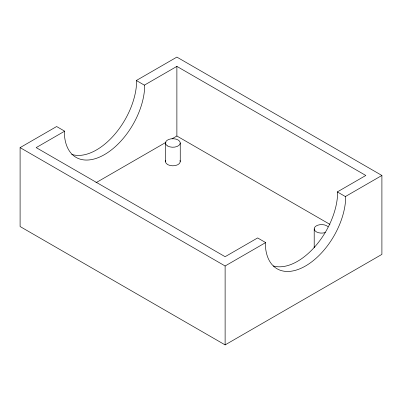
<?xml version="1.0" encoding="UTF-8"?>
<svg xmlns="http://www.w3.org/2000/svg" width="402" height="402" viewBox="0 0 402 402"><rect width="100%" height="100%" fill="white"/><g stroke="black" fill="none" stroke-linecap="round" stroke-linejoin="round"><path stroke-width="0.6" d="M71.682 154.373A56.853 32.823 -60 0 0 136.278 87.078L136.338 80.511L176.88 57.104L381.9 175.468L381.9 254.381L225.12 344.896L20.1 226.532L20.1 147.619L56.622 126.535L64.662 131.173L64.611 136.786A56.853 32.823 -60 0 0 104.103 154.82A56.853 32.823 -60 0 0 144.318 91.716L144.378 85.149L176.88 66.385L365.82 175.468L337.338 191.915L337.378 197.573A56.853 32.823 -60 0 1 273.27 265.958M64.662 131.173L36.18 147.619L225.12 256.702L257.622 237.939L265.662 242.577L265.707 248.989A56.853 32.823 -60 0 0 305.852 265.792A56.853 32.823 -60 0 0 345.418 202.211L345.378 196.553L337.338 191.915M95.937 182.744L166.016 142.288M171.991 138.836L176.88 136.017L329.987 224.411M20.1 147.619L225.12 265.983L265.662 242.577M345.378 196.553L381.9 175.468M136.338 80.511L144.378 85.149M314.208 228.854L314.208 247.421A7.392 4.266 0 0 1 314.459 246.315M225.12 265.983L225.12 344.896M180.252 142.976L180.252 161.544M176.88 66.385L176.88 136.017M165.468 142.976L165.468 161.544M180.001 160.438A7.392 4.266 0 0 1 172.86 165.81A7.392 4.266 0 0 1 165.719 160.438M325.293 232.547A7.392 4.266 0 0 1 315.198 230.984A7.392 4.266 0 0 1 317.907 225.155A7.392 4.266 0 0 1 328.002 226.718M167.634 145.996A7.392 4.266 0 0 0 180.001 144.082A7.392 4.266 0 0 0 170.945 138.856A7.392 4.266 0 0 0 167.634 145.996"/></g></svg>
